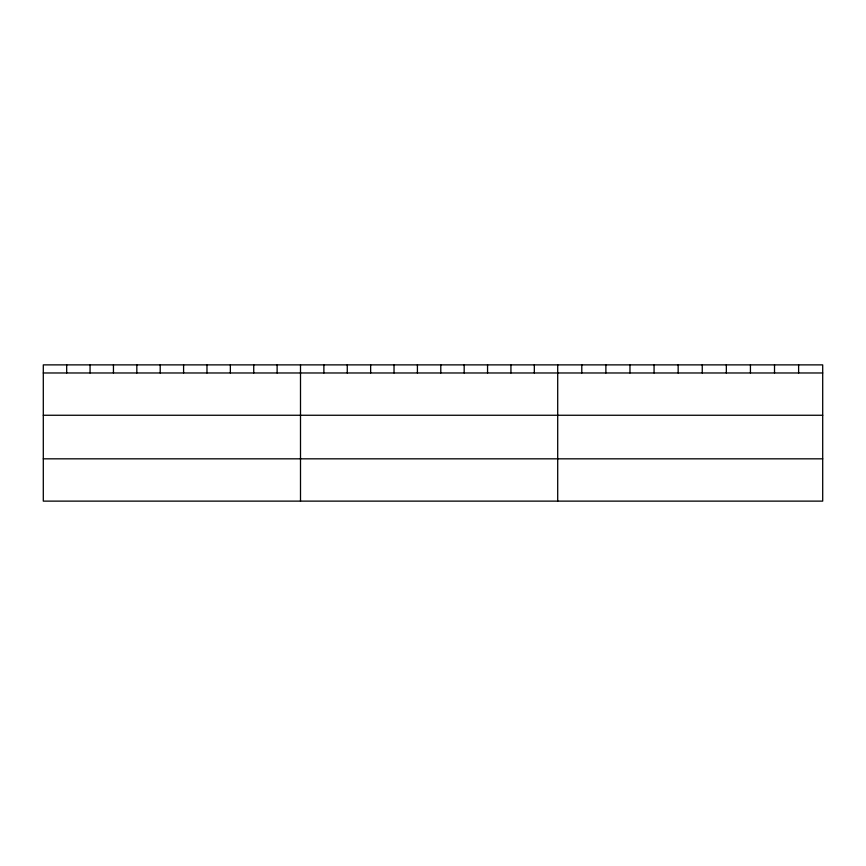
<?xml version="1.0" encoding="UTF-8"?>
<svg xmlns="http://www.w3.org/2000/svg" width="866" height="866" viewBox="0 0 866 866"><rect width="100%" height="100%" fill="white"/><g stroke="black" fill="none" stroke-linecap="round" stroke-linejoin="round"><path stroke-width="1.3" d="M822.7 415.258L822.7 364.878L43.3 364.878L43.3 501.122L822.7 501.122L822.7 415.258L43.3 415.258M43.3 372.975L822.7 372.975M43.3 458.828L822.7 458.828M798.614 364.878L798.614 372.975M774.518 364.878L774.518 372.975M750.432 364.878L750.432 372.975M726.336 364.878L726.336 372.975M702.25 364.878L702.25 372.975M678.154 364.878L678.154 372.975M654.068 364.878L654.068 372.975M629.972 364.878L629.972 372.975M605.886 364.878L605.886 372.975M581.79 364.878L581.79 372.975M557.704 364.878L557.704 501.122M534.322 364.878L534.322 372.975M510.94 364.878L510.94 372.975M487.558 364.878L487.558 372.975M464.176 364.878L464.176 372.975M440.794 364.878L440.794 372.975M417.412 364.878L417.412 372.975M394.03 364.878L394.03 372.975M370.648 364.878L370.648 372.975M347.266 364.878L347.266 372.975M323.884 364.878L323.884 372.975M300.502 364.878L300.502 501.122M277.12 364.878L277.12 372.975M253.738 364.878L253.738 372.975M230.356 364.878L230.356 372.975M206.974 364.878L206.974 372.975M183.592 364.878L183.592 372.975M160.21 364.878L160.21 372.975M136.828 364.878L136.828 372.975M113.446 364.878L113.446 372.975M90.064 364.878L90.064 372.975M66.682 364.878L66.682 372.975"/></g></svg>
